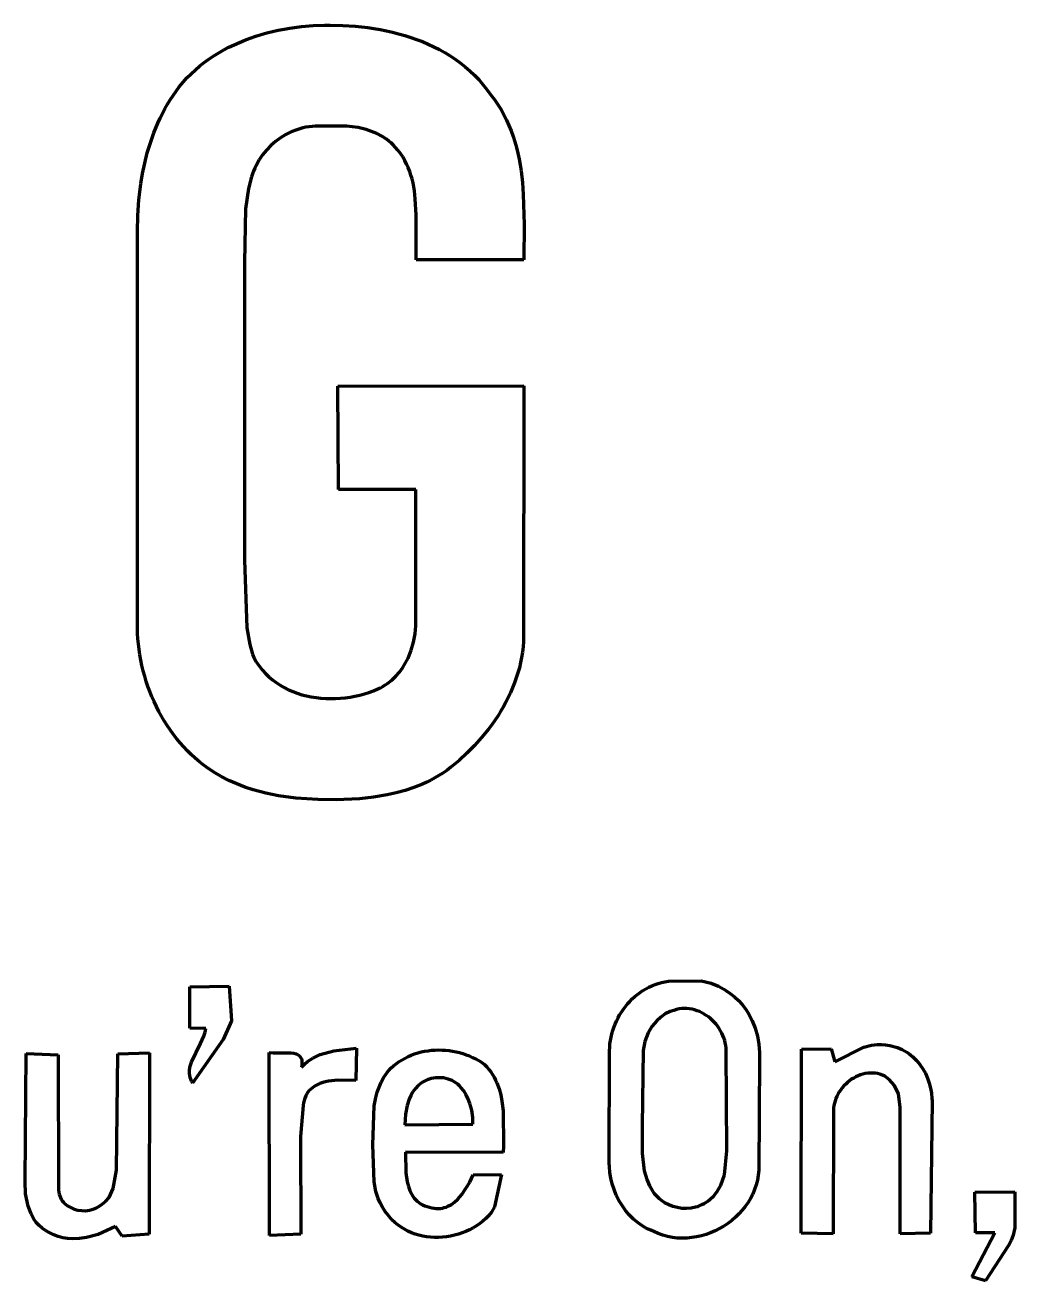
# Model space of a CAD drawing. Header units: millimetres. Extents: x 1.8 to 12.3, y 3.3 to 11.8.
# Drawn here: x 4.193 to 6.406, y 3.278 to 6.086 of the extents above; entities that cross this region are included whole.
import ezdxf

# ---------------------------------------------------------------- set-up
doc = ezdxf.new("R2010")
doc.units = ezdxf.units.MM
doc.layers.add('color#02a5d1ff', color=7, linetype='CONTINUOUS', lineweight=100)

msp = doc.modelspace()

# ---------------------------------------------------------------- linework, layer by layer
at = {"layer": 'color#02a5d1ff'}
for p, q in [((4.7084, 6.061), (4.7209, 6.0648)), ((4.7209, 6.0648), (4.7334, 6.0683)), ((4.7334, 6.0683), (4.7461, 6.0715)), ((4.7461, 6.0715), (4.7589, 6.0743)), ((4.7589, 6.0743), (4.7718, 6.0768)), ((4.7718, 6.0768), (4.7847, 6.079)), ((4.7847, 6.079), (4.8106, 6.0825)), ((4.8106, 6.0825), (4.8365, 6.0847)), ((4.8365, 6.0847), (4.8624, 6.0858)), ((4.8624, 6.0858), (4.8752, 6.0859)), ((4.8752, 6.0859), (4.9029, 6.0852)), ((4.9029, 6.0852), (4.9309, 6.0834)), ((4.9309, 6.0834), (4.9448, 6.082)), ((4.9448, 6.082), (4.9588, 6.0803)), ((4.9588, 6.0803), (4.9728, 6.0782)), ((4.9728, 6.0782), (4.9867, 6.0759)), ((4.9867, 6.0759), (5.0006, 6.0731)), ((5.0006, 6.0731), (5.0144, 6.07)), ((5.0144, 6.07), (5.028, 6.0666)), ((5.028, 6.0666), (5.0416, 6.0627)), ((4.6368, 6.0305), (4.6483, 6.0365)), ((4.6483, 6.0365), (4.6599, 6.0421)), ((4.6599, 6.0421), (4.6718, 6.0474)), ((4.6718, 6.0474), (4.6838, 6.0523)), ((4.6838, 6.0523), (4.696, 6.0568)), ((4.696, 6.0568), (4.7084, 6.061)), ((5.0416, 6.0627), (5.055, 6.0585)), ((5.055, 6.0585), (5.0682, 6.0539)), ((5.0682, 6.0539), (5.0813, 6.0489)), ((5.0813, 6.0489), (5.0941, 6.0434)), ((5.0941, 6.0434), (5.1068, 6.0376)), ((5.1068, 6.0376), (5.1192, 6.0313)), ((4.5934, 6.0025), (4.6039, 6.0101)), ((4.6039, 6.0101), (4.6146, 6.0173)), ((4.6146, 6.0173), (4.6256, 6.0241)), ((4.6256, 6.0241), (4.6368, 6.0305)), ((5.1192, 6.0313), (5.1313, 6.0245)), ((5.1313, 6.0245), (5.1431, 6.0173)), ((5.1431, 6.0173), (5.1547, 6.0096)), ((5.1547, 6.0096), (5.1659, 6.0015)), ((4.5638, 5.9773), (4.5734, 5.9861)), ((4.5734, 5.9861), (4.5833, 5.9945)), ((4.5833, 5.9945), (4.5934, 6.0025)), ((5.1659, 6.0015), (5.1768, 5.9929)), ((5.1768, 5.9929), (5.1873, 5.9838)), ((5.1873, 5.9838), (5.1974, 5.9742)), ((4.5373, 5.9482), (4.5458, 5.9583)), ((4.5458, 5.9583), (4.5546, 5.968)), ((4.5546, 5.968), (4.5638, 5.9773)), ((5.1974, 5.9742), (5.2072, 5.964)), ((5.2072, 5.964), (5.2165, 5.9534)), ((5.2165, 5.9534), (5.2253, 5.9422)), ((4.5171, 5.9189), (4.5235, 5.9288)), ((4.5235, 5.9288), (4.5302, 5.9386)), ((4.5302, 5.9386), (4.5373, 5.9482)), ((5.2253, 5.9422), (5.2337, 5.9305)), ((5.2337, 5.9305), (5.2421, 5.9196)), ((4.4997, 5.8881), (4.5052, 5.8985)), ((4.5052, 5.8985), (4.511, 5.9088)), ((4.511, 5.9088), (4.5171, 5.9189)), ((5.2421, 5.9196), (5.2498, 5.9085)), ((5.2498, 5.9085), (5.2569, 5.8971)), ((5.2569, 5.8971), (5.2634, 5.8855)), ((4.4896, 5.8668), (4.4945, 5.8775)), ((4.4945, 5.8775), (4.4997, 5.8881)), ((5.2634, 5.8855), (5.2693, 5.8737)), ((5.2693, 5.8737), (5.2747, 5.8617)), ((4.4728, 5.8228), (4.4807, 5.8451)), ((4.4807, 5.8451), (4.4896, 5.8668)), ((4.7755, 5.841), (4.7637, 5.8337)), ((4.7878, 5.8471), (4.7755, 5.841)), ((4.8007, 5.8521), (4.7878, 5.8471)), ((4.8072, 5.8542), (4.8007, 5.8521)), ((4.8139, 5.856), (4.8072, 5.8542)), ((4.8206, 5.8574), (4.8139, 5.856)), ((4.8275, 5.8586), (4.8206, 5.8574)), ((4.8343, 5.8593), (4.8275, 5.8586)), ((4.8413, 5.8598), (4.8343, 5.8593)), ((4.8483, 5.8599), (4.8413, 5.8598)), ((4.8545, 5.8603), (4.8483, 5.8599)), ((4.9121, 5.8602), (4.8545, 5.8603)), ((4.9373, 5.8568), (4.9121, 5.8602)), ((4.9557, 5.8524), (4.9373, 5.8568)), ((4.9676, 5.8484), (4.9557, 5.8524)), ((4.9792, 5.8435), (4.9676, 5.8484)), ((4.9903, 5.8376), (4.9792, 5.8435)), ((5.2747, 5.8617), (5.2796, 5.8495)), ((5.2796, 5.8495), (5.284, 5.8372)), ((4.466, 5.8002), (4.4728, 5.8228)), ((4.7421, 5.8164), (4.7325, 5.8065)), ((4.7526, 5.8256), (4.7421, 5.8164)), ((4.7637, 5.8337), (4.7526, 5.8256)), ((5.0009, 5.8306), (4.9903, 5.8376)), ((5.006, 5.8268), (5.0009, 5.8306)), ((5.0109, 5.8226), (5.006, 5.8268)), ((5.0157, 5.8181), (5.0109, 5.8226)), ((5.0203, 5.8133), (5.0157, 5.8181)), ((5.0265, 5.8061), (5.0203, 5.8133)), ((5.284, 5.8372), (5.288, 5.8247)), ((5.288, 5.8247), (5.2915, 5.812)), ((5.2915, 5.812), (5.2945, 5.7993)), ((4.4602, 5.7773), (4.466, 5.8002)), ((4.716, 5.7844), (4.7092, 5.7723)), ((4.7238, 5.7958), (4.716, 5.7844)), ((4.7325, 5.8065), (4.7238, 5.7958)), ((5.0321, 5.7987), (5.0265, 5.8061)), ((5.0372, 5.7911), (5.0321, 5.7987)), ((5.0418, 5.7834), (5.0372, 5.7911)), ((5.0459, 5.7754), (5.0418, 5.7834)), ((5.2945, 5.7993), (5.2972, 5.7864)), ((5.2972, 5.7864), (5.2996, 5.7734)), ((4.4553, 5.7541), (4.4602, 5.7773)), ((4.7036, 5.7597), (4.7012, 5.7532)), ((4.7062, 5.7661), (4.7036, 5.7597)), ((4.7092, 5.7723), (4.7062, 5.7661)), ((5.0496, 5.7673), (5.0459, 5.7754)), ((5.0528, 5.759), (5.0496, 5.7673)), ((5.0556, 5.7506), (5.0528, 5.759)), ((5.2996, 5.7734), (5.3016, 5.7603)), ((5.3016, 5.7603), (5.3047, 5.7339)), ((4.4471, 5.6954), (4.4514, 5.7307)), ((4.4514, 5.7307), (4.4553, 5.7541)), ((4.6991, 5.7466), (4.6921, 5.7209)), ((4.7012, 5.7532), (4.6991, 5.7466)), ((5.058, 5.742), (5.0556, 5.7506)), ((5.0601, 5.7334), (5.058, 5.742)), ((5.0618, 5.7246), (5.0601, 5.7334)), ((5.3047, 5.7339), (5.3067, 5.7072)), ((4.6921, 5.7209), (4.6853, 5.6751)), ((5.0633, 5.7157), (5.0618, 5.7246)), ((5.0653, 5.6977), (5.0633, 5.7157)), ((5.3067, 5.7072), (5.3085, 5.6403)), ((4.4446, 5.66), (4.4471, 5.6954)), ((4.6853, 5.6751), (4.683, 5.5556)), ((5.067, 5.661), (5.0653, 5.6977)), ((4.4437, 5.6248), (4.4446, 5.66)), ((5.0668, 5.5608), (5.067, 5.661)), ((4.4437, 4.7503), (4.4437, 5.6248)), ((5.3085, 5.6403), (5.308, 5.5609)), ((5.308, 5.5609), (5.0668, 5.5608)), ((4.683, 5.5556), (4.683, 4.8895)), ((4.892, 5.2786), (5.3079, 5.2797)), ((4.8933, 5.0476), (4.892, 5.2786)), ((5.3079, 5.2797), (5.3072, 4.7082)), ((5.0667, 5.0478), (4.8933, 5.0476)), ((5.0665, 4.7492), (5.0667, 5.0478)), ((4.683, 4.8895), (4.6882, 4.7385)), ((4.4438, 4.7382), (4.4437, 4.7503)), ((5.0664, 4.7431), (5.0665, 4.7492)), ((4.4442, 4.7261), (4.4438, 4.7382)), ((4.445, 4.714), (4.4442, 4.7261)), ((4.6882, 4.7385), (4.6953, 4.7015)), ((5.0612, 4.7063), (5.0647, 4.7247)), ((5.0647, 4.7247), (5.0664, 4.7431)), ((4.4461, 4.7019), (4.445, 4.714)), ((4.4476, 4.6899), (4.4461, 4.7019)), ((4.4494, 4.6778), (4.4476, 4.6899)), ((4.6953, 4.7015), (4.7015, 4.6796)), ((5.056, 4.6883), (5.0612, 4.7063)), ((5.3062, 4.6961), (5.3048, 4.6842)), ((5.3072, 4.7082), (5.3062, 4.6961)), ((4.4516, 4.6659), (4.4494, 4.6778)), ((4.4541, 4.654), (4.4516, 4.6659)), ((4.7015, 4.6796), (4.704, 4.6724)), ((4.704, 4.6724), (4.7097, 4.6626)), ((4.7097, 4.6626), (4.7159, 4.6534)), ((5.0434, 4.66), (5.0491, 4.671)), ((5.0491, 4.671), (5.056, 4.6883)), ((5.3006, 4.6607), (5.2979, 4.6491)), ((5.3029, 4.6724), (5.3006, 4.6607)), ((5.3048, 4.6842), (5.3029, 4.6724)), ((4.4569, 4.6421), (4.4541, 4.654)), ((4.4601, 4.6304), (4.4569, 4.6421)), ((4.7159, 4.6534), (4.7227, 4.6447)), ((4.7227, 4.6447), (4.7299, 4.6367)), ((4.7299, 4.6367), (4.7376, 4.6292)), ((5.0217, 4.6303), (5.0297, 4.6395)), ((5.0297, 4.6395), (5.037, 4.6494)), ((5.037, 4.6494), (5.0434, 4.66)), ((5.2947, 4.6377), (5.2911, 4.6264)), ((5.2979, 4.6491), (5.2947, 4.6377)), ((4.4637, 4.6188), (4.4601, 4.6304)), ((4.4675, 4.6072), (4.4637, 4.6188)), ((4.4717, 4.5958), (4.4675, 4.6072)), ((4.7376, 4.6292), (4.7457, 4.6223)), ((4.7457, 4.6223), (4.7542, 4.6159)), ((4.7542, 4.6159), (4.763, 4.6101)), ((4.763, 4.6101), (4.7722, 4.6049)), ((4.7722, 4.6049), (4.7817, 4.6001)), ((4.9813, 4.6019), (4.9871, 4.6046)), ((4.9871, 4.6046), (4.9926, 4.6075)), ((4.9926, 4.6075), (4.998, 4.6107)), ((4.998, 4.6107), (5.0031, 4.6142)), ((5.0031, 4.6142), (5.0128, 4.6218)), ((5.0128, 4.6218), (5.0217, 4.6303)), ((5.2872, 4.6152), (5.2828, 4.6041)), ((5.2911, 4.6264), (5.2872, 4.6152)), ((4.4762, 4.5845), (4.4717, 4.5958)), ((4.4811, 4.5734), (4.4762, 4.5845)), ((4.7817, 4.6001), (4.7914, 4.5959)), ((4.7914, 4.5959), (4.8014, 4.5922)), ((4.8014, 4.5922), (4.8117, 4.589)), ((4.8117, 4.589), (4.8221, 4.5864)), ((4.8221, 4.5864), (4.8327, 4.5842)), ((4.8327, 4.5842), (4.8434, 4.5825)), ((4.8434, 4.5825), (4.8542, 4.5813)), ((4.8542, 4.5813), (4.8651, 4.5806)), ((4.8651, 4.5806), (4.876, 4.5803)), ((4.876, 4.5803), (4.8869, 4.5805)), ((4.8869, 4.5805), (4.8979, 4.5812)), ((4.8979, 4.5812), (4.9087, 4.5823)), ((4.9087, 4.5823), (4.9196, 4.5838)), ((4.9196, 4.5838), (4.9303, 4.5858)), ((4.9303, 4.5858), (4.9409, 4.5882)), ((4.9409, 4.5882), (4.9513, 4.591)), ((4.9513, 4.591), (4.9615, 4.5942)), ((4.9615, 4.5942), (4.9715, 4.5978)), ((4.9715, 4.5978), (4.9813, 4.6019)), ((5.2731, 4.5825), (5.2677, 4.5719)), ((5.2781, 4.5932), (5.2731, 4.5825)), ((5.2828, 4.6041), (5.2781, 4.5932)), ((4.4863, 4.5624), (4.4811, 4.5734)), ((4.4918, 4.5516), (4.4863, 4.5624)), ((4.4976, 4.5409), (4.4918, 4.5516)), ((5.2559, 4.5512), (5.2495, 4.5411)), ((5.2619, 4.5614), (5.2559, 4.5512)), ((5.2677, 4.5719), (5.2619, 4.5614)), ((4.5037, 4.5305), (4.4976, 4.5409)), ((4.5102, 4.5202), (4.5037, 4.5305)), ((4.517, 4.5102), (4.5102, 4.5202)), ((5.236, 4.5214), (5.2288, 4.5118)), ((5.2429, 4.5311), (5.236, 4.5214)), ((5.2495, 4.5411), (5.2429, 4.5311)), ((4.5241, 4.5004), (4.517, 4.5102)), ((4.5315, 4.4908), (4.5241, 4.5004)), ((5.2136, 4.4932), (5.1976, 4.4753)), ((5.2288, 4.5118), (5.2136, 4.4932)), ((4.5393, 4.4815), (4.5315, 4.4908)), ((4.5473, 4.4724), (4.5393, 4.4815)), ((4.5557, 4.4636), (4.5473, 4.4724)), ((5.1976, 4.4753), (5.1807, 4.4583)), ((4.5643, 4.4551), (4.5557, 4.4636)), ((4.5733, 4.4469), (4.5643, 4.4551)), ((4.5826, 4.439), (4.5733, 4.4469)), ((4.5903, 4.4329), (4.5826, 4.439)), ((5.1632, 4.4421), (5.145, 4.4268)), ((5.1807, 4.4583), (5.1632, 4.4421)), ((4.5982, 4.427), (4.5903, 4.4329)), ((4.6144, 4.4161), (4.5982, 4.427)), ((4.6312, 4.4063), (4.6144, 4.4161)), ((5.1181, 4.4081), (5.1091, 4.4029)), ((5.127, 4.4136), (5.1181, 4.4081)), ((5.1357, 4.4195), (5.127, 4.4136)), ((5.145, 4.4268), (5.1357, 4.4195)), ((4.6484, 4.3974), (4.6312, 4.4063)), ((4.6662, 4.3894), (4.6484, 4.3974)), ((4.6843, 4.3824), (4.6662, 4.3894)), ((4.7027, 4.3762), (4.6843, 4.3824)), ((5.0621, 4.3815), (5.0425, 4.3749)), ((5.0813, 4.3891), (5.0621, 4.3815)), ((5.0907, 4.3934), (5.0813, 4.3891)), ((5.1, 4.398), (5.0907, 4.3934)), ((5.1091, 4.4029), (5.1, 4.398)), ((4.731, 4.3686), (4.7027, 4.3762)), ((4.7597, 4.3627), (4.731, 4.3686)), ((4.7984, 4.3573), (4.7597, 4.3627)), ((4.847, 4.3543), (4.7984, 4.3573)), ((4.8883, 4.3539), (4.847, 4.3543)), ((4.9404, 4.3563), (4.8883, 4.3539)), ((4.9715, 4.3597), (4.9404, 4.3563)), ((5.0023, 4.3649), (4.9715, 4.3597)), ((5.0226, 4.3694), (5.0023, 4.3649)), ((5.0425, 4.3749), (5.0226, 4.3694)), ((4.561, 3.9362), (4.6491, 3.9372)), ((4.5611, 3.8437), (4.561, 3.9362)), ((4.6491, 3.9372), (4.6545, 3.8595)), ((5.5743, 3.9276), (5.5807, 3.9315)), ((5.5807, 3.9315), (5.5874, 3.9351)), ((5.5874, 3.9351), (5.5943, 3.9383)), ((5.5943, 3.9383), (5.6013, 3.9411)), ((5.6013, 3.9411), (5.6085, 3.9436)), ((5.6085, 3.9436), (5.6159, 3.9456)), ((5.6159, 3.9456), (5.6234, 3.9473)), ((5.6234, 3.9473), (5.6311, 3.9485)), ((5.6311, 3.9485), (5.7044, 3.9492)), ((5.7044, 3.9492), (5.7266, 3.9442)), ((5.7266, 3.9442), (5.7435, 3.9374)), ((5.7435, 3.9374), (5.7555, 3.9305)), ((5.7555, 3.9305), (5.7593, 3.9279)), ((5.54, 3.8978), (5.5451, 3.9034)), ((5.5451, 3.9034), (5.5505, 3.9088)), ((5.5505, 3.9088), (5.5561, 3.9139)), ((5.5561, 3.9139), (5.5619, 3.9188)), ((5.5619, 3.9188), (5.568, 3.9233)), ((5.568, 3.9233), (5.5743, 3.9276)), ((5.7593, 3.9279), (5.7696, 3.921)), ((5.7696, 3.921), (5.7791, 3.9134)), ((5.7791, 3.9134), (5.788, 3.905)), ((5.788, 3.905), (5.7961, 3.896)), ((5.5222, 3.873), (5.5262, 3.8795)), ((5.5262, 3.8795), (5.5305, 3.8858)), ((5.5305, 3.8858), (5.5351, 3.8919)), ((5.5351, 3.8919), (5.54, 3.8978)), ((5.6243, 3.8752), (5.6141, 3.8682)), ((5.6355, 3.8806), (5.6243, 3.8752)), ((5.6434, 3.8833), (5.6355, 3.8806)), ((5.6493, 3.885), (5.6434, 3.8833)), ((5.6552, 3.8863), (5.6493, 3.885)), ((5.661, 3.8871), (5.6552, 3.8863)), ((5.6669, 3.8874), (5.661, 3.8871)), ((5.6727, 3.8873), (5.6669, 3.8874)), ((5.6785, 3.8867), (5.6727, 3.8873)), ((5.6841, 3.8857), (5.6785, 3.8867)), ((5.6897, 3.8843), (5.6841, 3.8857)), ((5.6953, 3.8825), (5.6897, 3.8843)), ((5.7006, 3.8804), (5.6953, 3.8825)), ((5.7059, 3.8779), (5.7006, 3.8804)), ((5.711, 3.8751), (5.7059, 3.8779)), ((5.716, 3.8719), (5.711, 3.8751)), ((5.7961, 3.896), (5.8034, 3.8864)), ((5.8034, 3.8864), (5.8101, 3.8763)), ((5.8101, 3.8763), (5.8186, 3.8602)), ((4.6545, 3.8595), (4.6357, 3.8182)), ((5.5092, 3.8453), (5.512, 3.8525)), ((5.512, 3.8525), (5.5151, 3.8594)), ((5.5151, 3.8594), (5.5185, 3.8663)), ((5.5185, 3.8663), (5.5222, 3.873)), ((5.5945, 3.8473), (5.5861, 3.833)), ((5.605, 3.86), (5.5945, 3.8473)), ((5.6141, 3.8682), (5.605, 3.86)), ((5.7207, 3.8685), (5.716, 3.8719)), ((5.7253, 3.8648), (5.7207, 3.8685)), ((5.7297, 3.8608), (5.7253, 3.8648)), ((5.7339, 3.8566), (5.7297, 3.8608)), ((5.7378, 3.8521), (5.7339, 3.8566)), ((5.7414, 3.8474), (5.7378, 3.8521)), ((5.7448, 3.8426), (5.7414, 3.8474)), ((5.8186, 3.8602), (5.8254, 3.8432)), ((4.597, 3.843), (4.5611, 3.8437)), ((4.6357, 3.8182), (4.5674, 3.7205)), ((4.585, 3.8089), (4.5926, 3.8258)), ((4.5926, 3.8258), (4.5953, 3.8344)), ((4.5953, 3.8344), (4.597, 3.843)), ((5.5016, 3.8158), (5.5029, 3.8233)), ((5.5029, 3.8233), (5.5047, 3.8307)), ((5.5047, 3.8307), (5.5068, 3.8381)), ((5.5068, 3.8381), (5.5092, 3.8453)), ((5.5861, 3.833), (5.5786, 3.8136)), ((5.7479, 3.8375), (5.7448, 3.8426)), ((5.7507, 3.8323), (5.7479, 3.8375)), ((5.7532, 3.827), (5.7507, 3.8323)), ((5.7553, 3.8215), (5.7532, 3.827)), ((5.7571, 3.8159), (5.7553, 3.8215)), ((5.8254, 3.8432), (5.8304, 3.8257)), ((5.8304, 3.8257), (5.8336, 3.8076)), ((4.5645, 3.7672), (4.585, 3.8089)), ((4.8522, 3.7844), (4.8832, 3.7928)), ((4.8832, 3.7928), (4.934, 3.7984)), ((4.934, 3.7984), (4.9323, 3.7263)), ((5.071, 3.7882), (5.0785, 3.7902)), ((5.0785, 3.7902), (5.0861, 3.7918)), ((5.0861, 3.7918), (5.0938, 3.7931)), ((5.0938, 3.7931), (5.1016, 3.794)), ((5.1016, 3.794), (5.1094, 3.7945)), ((5.1094, 3.7945), (5.1173, 3.7947)), ((5.1173, 3.7947), (5.1251, 3.7946)), ((5.1251, 3.7946), (5.133, 3.7941)), ((5.133, 3.7941), (5.1408, 3.7933)), ((5.1408, 3.7933), (5.1486, 3.7921)), ((5.1486, 3.7921), (5.1563, 3.7906)), ((5.1563, 3.7906), (5.1639, 3.7887)), ((5.499, 3.541), (5.4997, 3.793)), ((5.4997, 3.793), (5.4999, 3.8006)), ((5.4999, 3.8006), (5.5006, 3.8082)), ((5.5006, 3.8082), (5.5016, 3.8158)), ((5.5748, 3.7933), (5.5725, 3.6249)), ((5.5786, 3.8136), (5.5748, 3.7933)), ((5.7585, 3.8103), (5.7571, 3.8159)), ((5.7596, 3.8045), (5.7585, 3.8103)), ((5.7602, 3.7987), (5.7596, 3.8045)), ((5.7604, 3.7929), (5.7602, 3.7987)), ((5.7619, 3.5694), (5.7604, 3.7929)), ((5.8336, 3.8076), (5.835, 3.7893)), ((5.928, 3.3851), (5.9286, 3.7964)), ((5.9286, 3.7964), (5.9953, 3.7973)), ((5.9953, 3.7973), (6.0031, 3.7683)), ((6.0031, 3.7683), (6.0681, 3.801)), ((6.0681, 3.801), (6.0855, 3.8055)), ((6.0855, 3.8055), (6.0988, 3.8071)), ((6.0988, 3.8071), (6.1078, 3.8071)), ((6.1078, 3.8071), (6.1169, 3.8063)), ((6.1169, 3.8063), (6.1261, 3.8044)), ((6.1261, 3.8044), (6.132, 3.8033)), ((6.132, 3.8033), (6.1378, 3.8019)), ((6.1378, 3.8019), (6.1434, 3.8002)), ((6.1434, 3.8002), (6.1488, 3.7981)), ((6.1488, 3.7981), (6.154, 3.7957)), ((6.154, 3.7957), (6.1591, 3.793)), ((6.1591, 3.793), (6.1641, 3.7901)), ((6.1641, 3.7901), (6.1688, 3.7868)), ((4.1927, 3.5003), (4.195, 3.7869)), ((4.195, 3.7869), (4.2669, 3.7842)), ((4.2669, 3.7842), (4.2677, 3.486)), ((4.3974, 3.5259), (4.3997, 3.786)), ((4.3997, 3.786), (4.4711, 3.7881)), ((4.4711, 3.7881), (4.4705, 3.383)), ((4.5619, 3.7588), (4.5645, 3.7672)), ((4.7383, 3.789), (4.7474, 3.7884)), ((4.7393, 3.3803), (4.7383, 3.789)), ((4.7474, 3.7884), (4.7868, 3.7886)), ((4.7868, 3.7886), (4.7933, 3.7876)), ((4.7933, 3.7876), (4.7992, 3.7859)), ((4.7992, 3.7859), (4.8017, 3.7847)), ((4.8017, 3.7847), (4.8041, 3.7832)), ((4.8041, 3.7832), (4.8062, 3.7815)), ((4.8062, 3.7815), (4.808, 3.7795)), ((4.808, 3.7795), (4.8095, 3.7772)), ((4.8095, 3.7772), (4.8106, 3.7746)), ((4.8105, 3.7559), (4.8172, 3.7629)), ((4.8106, 3.7746), (4.8114, 3.7717)), ((4.8114, 3.7717), (4.8118, 3.7683)), ((4.8118, 3.7646), (4.8114, 3.7605)), ((4.8118, 3.7683), (4.8118, 3.7646)), ((4.8172, 3.7629), (4.8243, 3.7689)), ((4.8243, 3.7689), (4.8358, 3.7766)), ((4.8358, 3.7766), (4.8522, 3.7844)), ((5.0165, 3.759), (5.0226, 3.764)), ((5.0226, 3.764), (5.0289, 3.7686)), ((5.0289, 3.7686), (5.0355, 3.7728)), ((5.0355, 3.7728), (5.0423, 3.7766)), ((5.0423, 3.7766), (5.0492, 3.7801)), ((5.0492, 3.7801), (5.0563, 3.7832)), ((5.0563, 3.7832), (5.0636, 3.7859)), ((5.0636, 3.7859), (5.071, 3.7882)), ((5.1639, 3.7887), (5.1715, 3.7866)), ((5.1715, 3.7866), (5.1789, 3.7841)), ((5.1789, 3.7841), (5.1862, 3.7813)), ((5.1862, 3.7813), (5.1933, 3.7781)), ((5.1933, 3.7781), (5.2003, 3.7747)), ((5.2003, 3.7747), (5.2071, 3.7709)), ((5.2071, 3.7709), (5.2137, 3.7668)), ((5.2137, 3.7668), (5.2201, 3.7624)), ((5.2201, 3.7624), (5.2251, 3.757)), ((5.8348, 3.7771), (5.8332, 3.5259)), ((5.835, 3.7893), (5.8348, 3.7771)), ((6.1688, 3.7868), (6.1778, 3.7796)), ((6.1778, 3.7796), (6.186, 3.7714)), ((6.186, 3.7714), (6.1934, 3.7625)), ((6.1934, 3.7625), (6.2, 3.7528)), ((4.5603, 3.7462), (4.5605, 3.7504)), ((4.5604, 3.7419), (4.5603, 3.7462)), ((4.5609, 3.7377), (4.5604, 3.7419)), ((4.5605, 3.7504), (4.5619, 3.7588)), ((4.5618, 3.7334), (4.5609, 3.7377)), ((4.8114, 3.7605), (4.8105, 3.7559)), ((4.9951, 3.7337), (4.9985, 3.7389)), ((4.9985, 3.7389), (5.0023, 3.744)), ((5.0023, 3.744), (5.0063, 3.7489)), ((5.0063, 3.7489), (5.0107, 3.7537)), ((5.0107, 3.7537), (5.0165, 3.759)), ((5.2251, 3.757), (5.2298, 3.7514)), ((5.2298, 3.7514), (5.234, 3.7456)), ((5.234, 3.7456), (5.2379, 3.7397)), ((5.2379, 3.7397), (5.2414, 3.7336)), ((6.0505, 3.7347), (6.0456, 3.732)), ((6.0556, 3.737), (6.0505, 3.7347)), ((6.0608, 3.739), (6.0556, 3.737)), ((6.0661, 3.7406), (6.0608, 3.739)), ((6.0714, 3.7419), (6.0661, 3.7406)), ((6.0768, 3.7427), (6.0714, 3.7419)), ((6.0823, 3.7432), (6.0768, 3.7427)), ((6.0878, 3.7432), (6.0823, 3.7432)), ((6.0933, 3.7428), (6.0878, 3.7432)), ((6.0988, 3.7419), (6.0933, 3.7428)), ((6.1042, 3.7405), (6.0988, 3.7419)), ((6.1096, 3.7387), (6.1042, 3.7405)), ((6.1152, 3.7359), (6.1096, 3.7387)), ((6.1251, 3.7289), (6.1152, 3.7359)), ((6.2, 3.7528), (6.2058, 3.7426)), ((6.2058, 3.7426), (6.2107, 3.7319)), ((4.5632, 3.7291), (4.5618, 3.7334)), ((4.5651, 3.7248), (4.5632, 3.7291)), ((4.5674, 3.7205), (4.5651, 3.7248)), ((4.8314, 3.7073), (4.8281, 3.704)), ((4.835, 3.7104), (4.8314, 3.7073)), ((4.8388, 3.7131), (4.835, 3.7104)), ((4.8428, 3.7155), (4.8388, 3.7131)), ((4.8471, 3.7177), (4.8428, 3.7155)), ((4.8515, 3.7196), (4.8471, 3.7177)), ((4.8609, 3.7227), (4.8515, 3.7196)), ((4.8708, 3.7249), (4.8609, 3.7227)), ((4.8916, 3.7272), (4.8708, 3.7249)), ((4.9323, 3.7263), (4.8916, 3.7272)), ((4.9801, 3.7002), (4.9841, 3.7117)), ((4.9841, 3.7117), (4.9891, 3.7229)), ((4.9891, 3.7229), (4.9951, 3.7337)), ((5.0655, 3.7087), (5.06, 3.7012)), ((5.0718, 3.7153), (5.0655, 3.7087)), ((5.0753, 3.7183), (5.0718, 3.7153)), ((5.079, 3.7211), (5.0753, 3.7183)), ((5.0829, 3.7236), (5.079, 3.7211)), ((5.0871, 3.7258), (5.0829, 3.7236)), ((5.0914, 3.7277), (5.0871, 3.7258)), ((5.0961, 3.7293), (5.0914, 3.7277)), ((5.1009, 3.7306), (5.0961, 3.7293)), ((5.106, 3.7316), (5.1009, 3.7306)), ((5.1114, 3.7322), (5.106, 3.7316)), ((5.1172, 3.7326), (5.1114, 3.7322)), ((5.1228, 3.7326), (5.1172, 3.7326)), ((5.1282, 3.7321), (5.1228, 3.7326)), ((5.1334, 3.7311), (5.1282, 3.7321)), ((5.1384, 3.7298), (5.1334, 3.7311)), ((5.1432, 3.7281), (5.1384, 3.7298)), ((5.1477, 3.7261), (5.1432, 3.7281)), ((5.1521, 3.7237), (5.1477, 3.7261)), ((5.1562, 3.7209), (5.1521, 3.7237)), ((5.1601, 3.7179), (5.1562, 3.7209)), ((5.1638, 3.7146), (5.1601, 3.7179)), ((5.1673, 3.711), (5.1638, 3.7146)), ((5.1736, 3.7031), (5.1673, 3.711)), ((5.2414, 3.7336), (5.2447, 3.7273)), ((5.2447, 3.7273), (5.2476, 3.721)), ((5.2476, 3.721), (5.2525, 3.7078)), ((5.2525, 3.7078), (5.2563, 3.6943)), ((6.02, 3.7102), (6.0165, 3.7058)), ((6.0237, 3.7145), (6.02, 3.7102)), ((6.0277, 3.7185), (6.0237, 3.7145)), ((6.0319, 3.7223), (6.0277, 3.7185)), ((6.0363, 3.7258), (6.0319, 3.7223)), ((6.0409, 3.7291), (6.0363, 3.7258)), ((6.0456, 3.732), (6.0409, 3.7291)), ((6.1366, 3.7153), (6.1251, 3.7289)), ((6.1454, 3.6963), (6.1366, 3.7153)), ((6.2107, 3.7319), (6.2146, 3.7208)), ((6.2146, 3.7208), (6.2176, 3.7094)), ((6.2176, 3.7094), (6.2196, 3.698)), ((4.8165, 3.682), (4.8153, 3.6765)), ((4.8181, 3.6871), (4.8165, 3.682)), ((4.8201, 3.6919), (4.8181, 3.6871)), ((4.8224, 3.6963), (4.8201, 3.6919)), ((4.8251, 3.7003), (4.8224, 3.6963)), ((4.8281, 3.704), (4.8251, 3.7003)), ((4.9735, 3.67), (4.9769, 3.6883)), ((4.9769, 3.6883), (4.9801, 3.7002)), ((5.0513, 3.6844), (5.0468, 3.6706)), ((5.0553, 3.6931), (5.0513, 3.6844)), ((5.06, 3.7012), (5.0553, 3.6931)), ((5.1791, 3.6944), (5.1736, 3.7031)), ((5.1837, 3.685), (5.1791, 3.6944)), ((5.1875, 3.6752), (5.1837, 3.685)), ((5.2563, 3.6943), (5.2591, 3.6803)), ((5.2591, 3.6803), (5.2619, 3.659)), ((6.0039, 3.681), (6.0024, 3.6757)), ((6.0057, 3.6862), (6.0039, 3.681)), ((6.0079, 3.6913), (6.0057, 3.6862)), ((6.0105, 3.6963), (6.0079, 3.6913)), ((6.0133, 3.7011), (6.0105, 3.6963)), ((6.0165, 3.7058), (6.0133, 3.7011)), ((6.1495, 3.6663), (6.1454, 3.6963)), ((6.2207, 3.6807), (6.217, 3.3855)), ((6.2196, 3.698), (6.2206, 3.6865)), ((6.2206, 3.6865), (6.2207, 3.6807)), ((4.8144, 3.6705), (4.8086, 3.6015)), ((4.8153, 3.6765), (4.8144, 3.6705)), ((4.97, 3.5826), (4.9735, 3.67)), ((5.0431, 3.6514), (5.0419, 3.6275)), ((5.0468, 3.6706), (5.0431, 3.6514)), ((5.1915, 3.6598), (5.1875, 3.6752)), ((5.1937, 3.6441), (5.1915, 3.6598)), ((5.2619, 3.659), (5.2624, 3.5797)), ((6.0006, 3.6536), (6, 3.3838)), ((6.0006, 3.6647), (6.0004, 3.6592)), ((6.0004, 3.6592), (6.0006, 3.6536)), ((6.0013, 3.6702), (6.0006, 3.6647)), ((6.0024, 3.6757), (6.0013, 3.6702)), ((6.1498, 3.3836), (6.1495, 3.6663)), ((5.0419, 3.6275), (5.194, 3.6287)), ((5.194, 3.6287), (5.1937, 3.6441)), ((5.5725, 3.6249), (5.5726, 3.5643)), ((4.8086, 3.6015), (4.8092, 3.3832)), ((4.9731, 3.4997), (4.97, 3.5826)), ((5.2619, 3.5658), (5.0431, 3.5659)), ((5.0431, 3.5659), (5.0443, 3.5204)), ((5.2624, 3.5797), (5.2619, 3.5658)), ((5.7567, 3.5159), (5.7619, 3.5694)), ((5.4992, 3.5344), (5.499, 3.541)), ((5.5726, 3.5643), (5.577, 3.5243)), ((4.3894, 3.4853), (4.3974, 3.5259)), ((5.0443, 3.5204), (5.0473, 3.4996)), ((5.1869, 3.4994), (5.1947, 3.5157)), ((5.1947, 3.5157), (5.2581, 3.5163)), ((5.2581, 3.5163), (5.2424, 3.4438)), ((5.5003, 3.5211), (5.4992, 3.5344)), ((5.5024, 3.508), (5.5003, 3.5211)), ((5.577, 3.5243), (5.5826, 3.5052)), ((5.7486, 3.4926), (5.7567, 3.5159)), ((5.8321, 3.5147), (5.8302, 3.5038)), ((5.8332, 3.5259), (5.8321, 3.5147)), ((4.1938, 3.473), (4.1927, 3.5003)), ((4.2677, 3.486), (4.2676, 3.4814)), ((4.2676, 3.4814), (4.268, 3.477)), ((4.3804, 3.4652), (4.3894, 3.4853)), ((4.9771, 3.4782), (4.9731, 3.4997)), ((5.0473, 3.4996), (5.0498, 3.4897)), ((5.0498, 3.4897), (5.0531, 3.4803)), ((5.1692, 3.4713), (5.1869, 3.4994)), ((5.5056, 3.4951), (5.5024, 3.508)), ((5.5097, 3.4824), (5.5056, 3.4951)), ((5.5147, 3.4701), (5.5097, 3.4824)), ((5.5826, 3.5052), (5.5887, 3.4913)), ((5.5887, 3.4913), (5.5939, 3.4824)), ((5.5939, 3.4824), (5.5967, 3.478)), ((5.7404, 3.4784), (5.7486, 3.4926)), ((5.824, 3.4827), (5.8198, 3.4727)), ((5.8275, 3.4931), (5.824, 3.4827)), ((5.8302, 3.5038), (5.8275, 3.4931)), ((4.1993, 3.4455), (4.1938, 3.473)), ((4.268, 3.477), (4.2688, 3.4727)), ((4.2688, 3.4727), (4.27, 3.4687)), ((4.27, 3.4687), (4.2716, 3.4648)), ((4.2716, 3.4648), (4.2735, 3.4612)), ((4.2735, 3.4612), (4.2757, 3.4578)), ((4.2757, 3.4578), (4.2783, 3.4546)), ((4.2783, 3.4546), (4.2811, 3.4517)), ((4.3653, 3.4498), (4.3727, 3.4556)), ((4.3727, 3.4556), (4.3804, 3.4652)), ((4.982, 3.4627), (4.9771, 3.4782)), ((4.9864, 3.4527), (4.982, 3.4627)), ((5.0531, 3.4803), (5.0552, 3.4759)), ((5.0552, 3.4759), (5.0574, 3.4716)), ((5.0574, 3.4716), (5.06, 3.4675)), ((5.06, 3.4675), (5.0628, 3.4637)), ((5.0628, 3.4637), (5.0659, 3.4601)), ((5.0659, 3.4601), (5.0693, 3.4567)), ((5.0693, 3.4567), (5.0731, 3.4537)), ((5.0731, 3.4537), (5.0771, 3.4509)), ((5.146, 3.4495), (5.1532, 3.4547)), ((5.1532, 3.4547), (5.16, 3.4608)), ((5.16, 3.4608), (5.1692, 3.4713)), ((5.5207, 3.4582), (5.5147, 3.4701)), ((5.5275, 3.4469), (5.5207, 3.4582)), ((5.5967, 3.478), (5.5997, 3.4739)), ((5.5997, 3.4739), (5.603, 3.4699)), ((5.603, 3.4699), (5.6065, 3.4662)), ((5.6065, 3.4662), (5.6103, 3.4628)), ((5.6103, 3.4628), (5.6143, 3.4596)), ((5.6143, 3.4596), (5.6227, 3.4539)), ((5.6227, 3.4539), (5.6318, 3.4492)), ((5.7108, 3.4512), (5.7152, 3.4539)), ((5.7152, 3.4539), (5.7194, 3.4569)), ((5.7194, 3.4569), (5.7235, 3.4602)), ((5.7235, 3.4602), (5.7327, 3.4687)), ((5.7327, 3.4687), (5.7404, 3.4784)), ((5.8092, 3.4537), (5.803, 3.4448)), ((5.8148, 3.463), (5.8092, 3.4537)), ((5.8198, 3.4727), (5.8148, 3.463)), ((6.3165, 3.4771), (6.406, 3.4775)), ((6.3177, 3.3856), (6.3165, 3.4771)), ((6.406, 3.4775), (6.4056, 3.3968)), ((4.2059, 3.4283), (4.1993, 3.4455)), ((4.2125, 3.4163), (4.2059, 3.4283)), ((4.2811, 3.4517), (4.2841, 3.4489)), ((4.2841, 3.4489), (4.2874, 3.4465)), ((4.2874, 3.4465), (4.2946, 3.4422)), ((4.2946, 3.4422), (4.3025, 3.4389)), ((4.3025, 3.4389), (4.3107, 3.4367)), ((4.3107, 3.4367), (4.3193, 3.4355)), ((4.3193, 3.4355), (4.3279, 3.4354)), ((4.3279, 3.4354), (4.3365, 3.4364)), ((4.3365, 3.4364), (4.3447, 3.4386)), ((4.3447, 3.4386), (4.3487, 3.4402)), ((4.3487, 3.4402), (4.3525, 3.442)), ((4.3525, 3.442), (4.3561, 3.4442)), ((4.3561, 3.4442), (4.3596, 3.4466)), ((4.3596, 3.4466), (4.3653, 3.4498)), ((4.9917, 3.443), (4.9864, 3.4527)), ((4.998, 3.4338), (4.9917, 3.443)), ((5.0016, 3.4294), (4.998, 3.4338)), ((5.0071, 3.4221), (5.0016, 3.4294)), ((5.0771, 3.4509), (5.0816, 3.4485)), ((5.0816, 3.4485), (5.0864, 3.4464)), ((5.0864, 3.4464), (5.0916, 3.4447)), ((5.0916, 3.4447), (5.0972, 3.4433)), ((5.0972, 3.4433), (5.1023, 3.4419)), ((5.1023, 3.4419), (5.1073, 3.441)), ((5.1073, 3.441), (5.1121, 3.4404)), ((5.1121, 3.4404), (5.1168, 3.4403)), ((5.1168, 3.4403), (5.1214, 3.4406)), ((5.1214, 3.4406), (5.1258, 3.4413)), ((5.1258, 3.4413), (5.1301, 3.4423)), ((5.1301, 3.4423), (5.1343, 3.4436)), ((5.1343, 3.4436), (5.1383, 3.4453)), ((5.1383, 3.4453), (5.146, 3.4495)), ((5.2357, 3.4322), (5.229, 3.4242)), ((5.2424, 3.4438), (5.2357, 3.4322)), ((5.5352, 3.4361), (5.5275, 3.4469)), ((5.5438, 3.4261), (5.5352, 3.4361)), ((5.5531, 3.4168), (5.5438, 3.4261)), ((5.6318, 3.4492), (5.6414, 3.4455)), ((5.6414, 3.4455), (5.6513, 3.4429)), ((5.6513, 3.4429), (5.6614, 3.4414)), ((5.6614, 3.4414), (5.6717, 3.441)), ((5.6717, 3.441), (5.6819, 3.4418)), ((5.6819, 3.4418), (5.6919, 3.4437)), ((5.6919, 3.4437), (5.6967, 3.4451)), ((5.6967, 3.4451), (5.7015, 3.4468)), ((5.7015, 3.4468), (5.7062, 3.4489)), ((5.7062, 3.4489), (5.7108, 3.4512)), ((5.7889, 3.4283), (5.7811, 3.4207)), ((5.7962, 3.4363), (5.7889, 3.4283)), ((5.803, 3.4448), (5.7962, 3.4363)), ((4.2178, 3.409), (4.2125, 3.4163)), ((4.2238, 3.4022), (4.2178, 3.409)), ((4.2306, 3.3961), (4.2238, 3.4022)), ((4.3952, 3.3997), (4.3559, 3.3823)), ((4.4098, 3.3787), (4.3952, 3.3997)), ((5.013, 3.4153), (5.0071, 3.4221)), ((5.0194, 3.4091), (5.013, 3.4153)), ((5.0262, 3.4035), (5.0194, 3.4091)), ((5.0333, 3.3984), (5.0262, 3.4035)), ((5.0408, 3.3938), (5.0333, 3.3984)), ((5.2022, 3.4015), (5.1946, 3.3969)), ((5.2094, 3.4065), (5.2022, 3.4015)), ((5.2163, 3.412), (5.2094, 3.4065)), ((5.2229, 3.4179), (5.2163, 3.412)), ((5.229, 3.4242), (5.2229, 3.4179)), ((5.5633, 3.4083), (5.5531, 3.4168)), ((5.5742, 3.4008), (5.5633, 3.4083)), ((5.58, 3.3974), (5.5742, 3.4008)), ((5.5859, 3.3943), (5.58, 3.3974)), ((5.7549, 3.4009), (5.7455, 3.3954)), ((5.764, 3.4069), (5.7549, 3.4009)), ((5.7728, 3.4135), (5.764, 3.4069)), ((5.7811, 3.4207), (5.7728, 3.4135)), ((4.2382, 3.3908), (4.2306, 3.3961)), ((4.2466, 3.3863), (4.2382, 3.3908)), ((4.2566, 3.3814), (4.2466, 3.3863)), ((4.2667, 3.3776), (4.2566, 3.3814)), ((4.2771, 3.375), (4.2667, 3.3776)), ((4.2875, 3.3733), (4.2771, 3.375)), ((4.2981, 3.3726), (4.2875, 3.3733)), ((4.314, 3.3731), (4.2981, 3.3726)), ((4.3298, 3.3753), (4.314, 3.3731)), ((4.3559, 3.3823), (4.3298, 3.3753)), ((4.4705, 3.383), (4.4098, 3.3787)), ((4.8092, 3.3832), (4.7393, 3.3803)), ((5.0485, 3.3897), (5.0408, 3.3938)), ((5.0565, 3.3862), (5.0485, 3.3897)), ((5.0648, 3.3832), (5.0565, 3.3862)), ((5.0732, 3.3807), (5.0648, 3.3832)), ((5.0819, 3.3787), (5.0732, 3.3807)), ((5.0906, 3.3772), (5.0819, 3.3787)), ((5.0995, 3.3762), (5.0906, 3.3772)), ((5.1084, 3.3757), (5.0995, 3.3762)), ((5.1174, 3.3757), (5.1084, 3.3757)), ((5.1264, 3.3762), (5.1174, 3.3757)), ((5.1353, 3.3771), (5.1264, 3.3762)), ((5.1442, 3.3786), (5.1353, 3.3771)), ((5.153, 3.3805), (5.1442, 3.3786)), ((5.1617, 3.3829), (5.153, 3.3805)), ((5.1703, 3.3857), (5.1617, 3.3829)), ((5.1786, 3.389), (5.1703, 3.3857)), ((5.1867, 3.3927), (5.1786, 3.389)), ((5.1946, 3.3969), (5.1867, 3.3927)), ((5.592, 3.3915), (5.5859, 3.3943)), ((5.5983, 3.3889), (5.592, 3.3915)), ((5.6085, 3.3843), (5.5983, 3.3889)), ((5.6189, 3.3805), (5.6085, 3.3843)), ((5.6295, 3.3777), (5.6189, 3.3805)), ((5.6403, 3.3756), (5.6295, 3.3777)), ((5.6511, 3.3743), (5.6403, 3.3756)), ((5.6619, 3.3738), (5.6511, 3.3743)), ((5.6728, 3.3741), (5.6619, 3.3738)), ((5.6836, 3.3751), (5.6728, 3.3741)), ((5.6943, 3.3769), (5.6836, 3.3751)), ((5.7049, 3.3793), (5.6943, 3.3769)), ((5.7154, 3.3823), (5.7049, 3.3793)), ((5.7257, 3.3861), (5.7154, 3.3823)), ((5.7357, 3.3904), (5.7257, 3.3861)), ((5.7455, 3.3954), (5.7357, 3.3904)), ((6, 3.3838), (5.928, 3.3851)), ((6.217, 3.3855), (6.1498, 3.3836)), ((6.3098, 3.2877), (6.3609, 3.3856)), ((6.3609, 3.3856), (6.3177, 3.3856)), ((6.4023, 3.3804), (6.398, 3.3686)), ((6.4056, 3.3968), (6.4023, 3.3804)), ((6.3917, 3.3573), (6.3406, 3.2785)), ((6.394, 3.361), (6.3917, 3.3573)), ((6.398, 3.3686), (6.394, 3.361)), ((6.3406, 3.2785), (6.3098, 3.2877))]:
    msp.add_line(p, q, dxfattribs=at)

doc.saveas('drawing.dxf')
